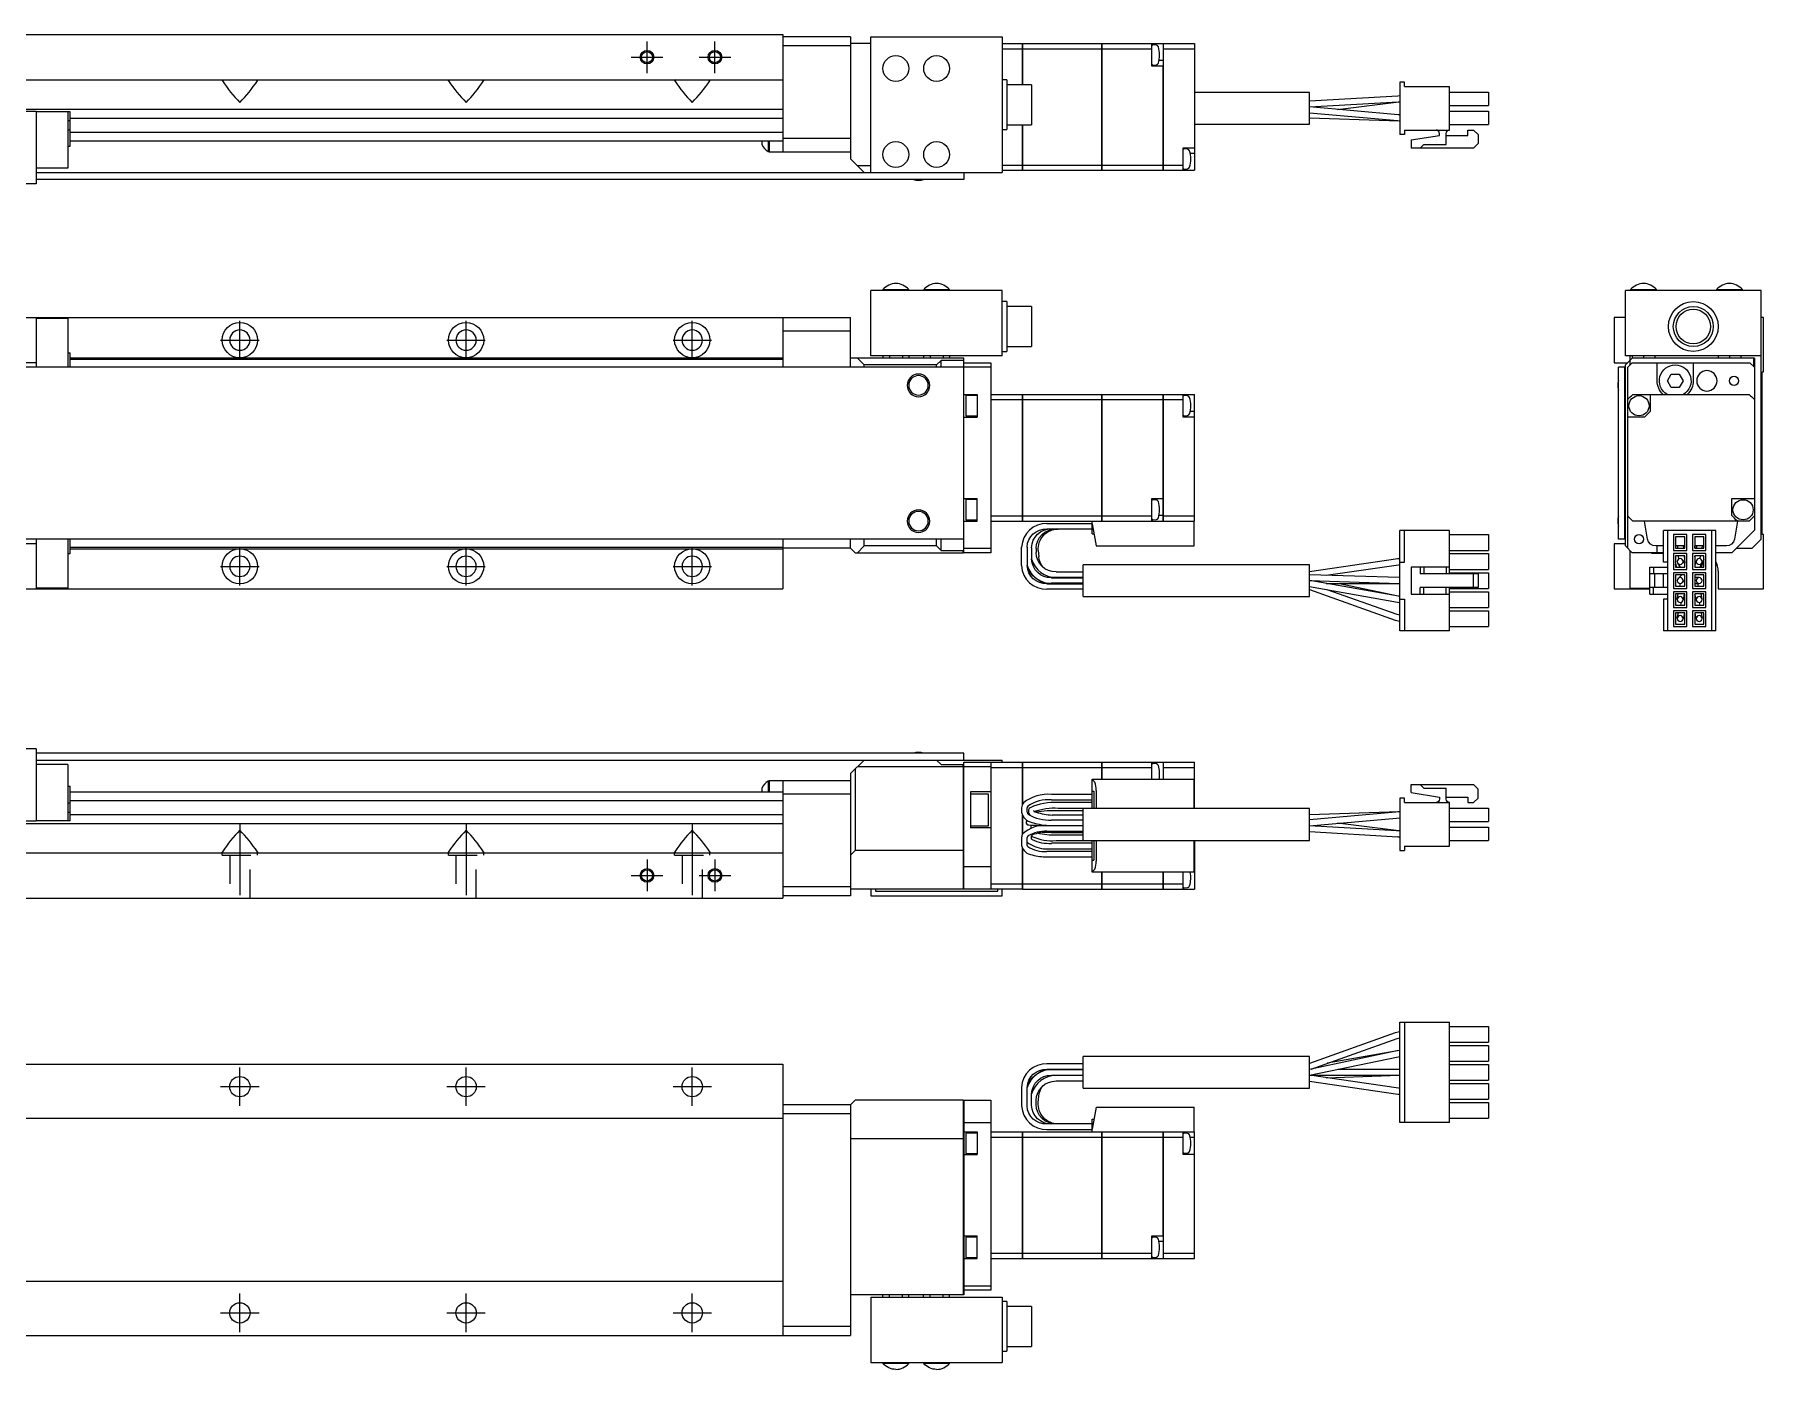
# Model space of a CAD drawing. Extents: x -2 to 666, y -8 to 305.
# Drawn here: x 283.6 to 665.8, y 10 to 305 of the extents above; entities that cross this region are included whole.
import ezdxf

# ---------------------------------------------------------------- set-up
doc = ezdxf.new("R2010")
doc.units = 0
doc.header["$LTSCALE"] = 0.5
doc.linetypes.add('CENTER', pattern=[50.8, 31.75, -6.35, 6.35, -6.35])
doc.linetypes.add('DASHED', pattern=[19.05, 12.7, -6.35])
for name, color, linetype in [('MSM_CENTER', 1, 'CENTER'), ('MSM_CONTINUOUS', 7, 'CONTINUOUS'), ('MSM_DASHED', 4, 'DASHED'), ('MSM_NARROW', 5, 'CONTINUOUS')]:
    doc.layers.add(name, color=color, linetype=linetype)

msp = doc.modelspace()

# ---------------------------------------------------------------- linework, layer by layer
at = {"layer": 'MSM_CENTER'}
for p, q in [((419.01, 296.53), (419.01, 303.53)), ((434.01, 296.53), (434.01, 303.53)), ((415.51, 300.03), (422.51, 300.03)), ((430.51, 300.03), (437.51, 300.03)), ((329.01, 233.25), (329.01, 241.75)), ((379.01, 233.25), (379.01, 241.75)), ((429.01, 233.25), (429.01, 241.75)), ((324.76, 237.5), (333.26, 237.5)), ((374.76, 237.5), (383.26, 237.5)), ((424.76, 237.5), (433.26, 237.5)), ((329.01, 183.25), (329.01, 191.75)), ((379.01, 183.25), (379.01, 191.75)), ((429.01, 183.25), (429.01, 191.75)), ((324.76, 187.5), (333.26, 187.5)), ((374.76, 187.5), (383.26, 187.5)), ((424.76, 187.5), (433.26, 187.5)), ((329.01, 130.68), (329.01, 112.18)), ((379.01, 130.68), (379.01, 112.18)), ((429.01, 130.68), (429.01, 112.18)), ((419.01, 122.68), (419.01, 115.68)), ((434.01, 122.68), (434.01, 115.68)), ((415.51, 119.18), (422.51, 119.18)), ((430.51, 119.18), (437.51, 119.18)), ((329.01, 68.25), (329.01, 76.75)), ((379.01, 68.25), (379.01, 76.75)), ((429.01, 68.25), (429.01, 76.75)), ((324.76, 72.5), (333.26, 72.5)), ((374.76, 72.5), (383.26, 72.5)), ((424.76, 72.5), (433.26, 72.5)), ((329.01, 18.25), (329.01, 26.75)), ((379.01, 18.25), (379.01, 26.75)), ((429.01, 18.25), (429.01, 26.75)), ((324.76, 22.5), (333.26, 22.5)), ((374.76, 22.5), (383.26, 22.5)), ((424.76, 22.5), (433.26, 22.5))]:
    msp.add_line(p, q, dxfattribs=at)
at = {"layer": 'MSM_CONTINUOUS'}
for p, q in [((59.01, 305.03), (449.01, 305.03)), ((449.01, 305.03), (449.01, 279.03)), ((464.01, 304.53), (449.01, 304.53)), ((464.01, 302.53), (449.01, 302.53)), ((464.01, 304.53), (464.01, 277.53)), ((468.51, 303.03), (464.01, 303.03)), ((468.51, 304.53), (497.51, 304.53)), ((468.51, 274.53), (468.51, 304.53)), ((497.51, 304.53), (497.51, 274.53)), ((497.51, 303.03), (502, 303.03)), ((502, 293.95), (502, 303.03)), ((502.01, 303.03), (502.01, 293.95)), ((502.01, 303.03), (519.5, 303.03)), ((519.5, 275.03), (519.5, 303.03)), ((519.51, 303.02), (519.5, 303.02)), ((519.51, 303.03), (519.51, 275.03)), ((519.51, 303.03), (533.11, 303.03)), ((530.61, 298.03), (530.61, 303.03)), ((531.6, 302.69), (530.83, 302.76)), ((533.12, 303.03), (533.12, 275.03)), ((533.12, 303.03), (540.01, 303.03)), ((540.01, 303.03), (540.01, 275.03)), ((497.51, 301.87), (502, 301.87)), ((502.01, 301.87), (519.5, 301.87)), ((519.51, 301.86), (519.5, 301.86)), ((519.51, 301.87), (530.61, 301.87)), ((530.83, 298.3), (531.6, 298.37)), ((533.11, 299.28), (532.18, 299.28)), ((533.12, 301.87), (540.01, 301.87)), ((59.01, 295.03), (449.01, 295.03)), ((325.27, 295.03), (325.11, 294.91)), ((325.14, 294.77), (325.11, 294.91)), ((332.75, 295.03), (332.91, 294.91)), ((332.88, 294.77), (332.91, 294.91)), ((375.27, 295.03), (375.11, 294.91)), ((375.14, 294.77), (375.11, 294.91)), ((382.75, 295.03), (382.91, 294.91)), ((382.88, 294.77), (382.91, 294.91)), ((425.27, 295.03), (425.11, 294.91)), ((425.14, 294.77), (425.11, 294.91)), ((432.75, 295.03), (432.91, 294.91)), ((432.88, 294.77), (432.91, 294.91)), ((498.51, 295.03), (497.51, 295.03)), ((498.51, 295.03), (498.51, 284.03)), ((533.11, 298.03), (530.61, 298.03)), ((533.11, 275.03), (533.11, 298.03)), ((585.41, 294.53), (585.41, 282.93)), ((586.41, 294.53), (585.41, 294.53)), ((586.41, 293.53), (586.41, 294.53)), ((504.01, 293.95), (498.51, 293.95)), ((502.01, 294.1), (502, 294.08)), ((504.01, 293.95), (504.01, 285.1)), ((565.41, 292.26), (540.01, 292.26)), ((565.41, 285.26), (565.41, 292.26)), ((584.99, 291.45), (565.41, 290.33)), ((585.41, 291.47), (584.99, 291.45)), ((586.41, 293.53), (596.41, 293.53)), ((596.41, 283.93), (596.41, 293.53)), ((596.41, 292.33), (605.01, 292.33)), ((605.01, 292.33), (605.01, 289.33)), ((59.01, 288.53), (449.01, 288.53)), ((284.01, 288.03), (224.01, 288.03)), ((284.01, 288.03), (284.01, 272.03)), ((291.51, 287.93), (284.01, 287.93)), ((291.01, 287.93), (291.01, 275.53)), ((291.51, 280.33), (291.51, 287.93)), ((565.41, 289.03), (585.06, 290.16)), ((565.41, 287.73), (584.94, 286.02)), ((565.41, 286.63), (585.27, 285.98)), ((585.05, 287.31), (565.44, 289.03)), ((571.64, 288.49), (585.19, 290.15)), ((585.41, 287.3), (584.64, 287.35)), ((585.41, 287.29), (585.05, 287.31)), ((585.06, 290.16), (585.41, 290.17)), ((585.4, 290.17), (585.41, 290.17)), ((596.41, 289.33), (605.01, 289.33)), ((596.41, 288.13), (605.01, 288.13)), ((605.01, 288.13), (605.01, 285.13)), ((291.01, 286.05), (291.51, 286.05)), ((291.01, 284), (291.51, 284)), ((291.51, 286.57), (449.01, 286.57)), ((291.51, 283.49), (449.01, 283.49)), ((497.51, 284.03), (498.51, 284.03)), ((498.51, 285.1), (504.01, 285.1)), ((502, 275.03), (502, 285.1)), ((502, 284.33), (502.01, 284.31)), ((502.01, 285.1), (502.01, 275.03)), ((540.01, 285.26), (565.41, 285.26)), ((584.94, 286.02), (585.41, 285.99)), ((585.27, 285.98), (585.41, 285.98)), ((586.41, 282.93), (585.41, 282.93)), ((586.41, 283.93), (596.41, 283.93)), ((586.41, 283.93), (586.41, 282.93)), ((594.16, 282.73), (594.16, 283.18)), ((595.66, 280.73), (595.66, 283.18)), ((596.41, 285.13), (605.01, 285.13)), ((600.41, 282.73), (600.41, 283.93)), ((600.41, 283.93), (601.71, 283.93)), ((601.71, 283.93), (602.71, 282.93)), ((602.71, 282.93), (602.71, 280.93)), ((291.01, 280.33), (291.51, 280.33)), ((291.51, 281.53), (449.01, 281.53)), ((444.36, 281.53), (444.36, 280.82)), ((445.81, 281.53), (445.81, 279.17)), ((445.81, 279.17), (446.01, 279.17)), ((446.01, 281.53), (446.01, 279.03)), ((464.01, 279.03), (446.01, 279.03)), ((464.01, 282.03), (449.01, 282.03)), ((537.51, 275.03), (537.51, 280.03)), ((537.51, 280.03), (540.01, 280.03)), ((538.49, 279.69), (537.72, 279.76)), ((587.91, 281.73), (594.16, 282.73)), ((587.91, 281.73), (587.91, 279.93)), ((601.71, 279.93), (587.91, 279.93)), ((589.91, 279.93), (590.71, 280.73)), ((590.71, 280.73), (595.66, 280.73)), ((595.66, 282.73), (600.41, 282.73)), ((602.71, 280.93), (601.71, 279.93)), ((291.01, 275.53), (284.01, 275.53)), ((467.01, 274.53), (464.01, 277.53)), ((468.51, 276.03), (465.51, 276.03)), ((497.51, 276.18), (502, 276.18)), ((502.01, 276.18), (519.5, 276.18)), ((519.51, 276.19), (519.5, 276.19)), ((519.51, 276.18), (533.11, 276.18)), ((533.12, 276.18), (537.51, 276.18)), ((537.72, 275.3), (538.49, 275.37)), ((540.01, 278.78), (539.07, 278.78)), ((284.01, 272.03), (224.01, 272.03)), ((284.01, 274.53), (497.51, 274.53)), ((489.01, 273.03), (284.01, 273.03)), ((488.91, 274.53), (489.01, 274.43)), ((489.01, 274.43), (489.01, 273.03)), ((497.51, 275.03), (502, 275.03)), ((502.01, 275.03), (519.5, 275.03)), ((519.51, 275.04), (519.5, 275.04)), ((519.51, 275.03), (533.11, 275.03)), ((533.12, 275.03), (540.01, 275.03)), ((468.51, 234), (468.51, 248.5)), ((497.51, 248.5), (468.51, 248.5)), ((471.16, 248.66), (476.86, 248.66)), ((471.16, 248.66), (471.16, 248.5)), ((476.86, 248.5), (476.86, 248.66)), ((480.16, 248.66), (485.86, 248.66)), ((480.16, 248.66), (480.16, 248.5)), ((485.86, 248.5), (485.86, 248.66)), ((497.51, 234), (497.51, 248.5)), ((635.27, 234), (635.27, 248.5)), ((665.27, 248.5), (635.27, 248.5)), ((636.42, 248.66), (642.12, 248.66)), ((636.42, 248.66), (636.42, 248.5)), ((642.12, 248.5), (642.12, 248.66)), ((655.42, 248.66), (661.12, 248.66)), ((655.42, 248.66), (655.42, 248.5)), ((661.12, 248.5), (661.12, 248.66)), ((665.27, 193.5), (665.27, 248.5)), ((498.51, 246), (497.51, 246)), ((498.51, 246), (498.51, 235)), ((504.01, 244.93), (498.51, 244.93)), ((504.01, 244.93), (504.01, 236.08)), ((59.01, 242.5), (464.01, 242.5)), ((284.01, 242.5), (284.01, 231.5)), ((291.01, 242.3), (284.01, 242.3)), ((291.01, 242.3), (291.01, 231.5)), ((449.01, 242.5), (449.01, 231.5)), ((464.01, 231.5), (464.01, 242.5)), ((635.27, 242.5), (632.77, 242.5)), ((632.77, 242.5), (632.77, 232.5)), ((665.77, 242.5), (665.27, 242.5)), ((665.77, 230.5), (665.77, 242.5)), ((464.01, 239.5), (449.01, 239.5)), ((291.01, 234.7), (291.51, 234.7)), ((291.51, 231.5), (291.51, 234.7)), ((291.51, 233.6), (449.01, 233.6)), ((291.51, 233.3), (449.01, 233.3)), ((489.01, 233.5), (464.01, 233.5)), ((467.01, 232), (465.51, 233.5)), ((497.51, 234), (468.51, 234)), ((471.12, 234), (471.12, 233.5)), ((472.57, 234), (472.57, 233.5)), ((475.45, 234), (475.45, 233.5)), ((476.9, 234), (476.9, 233.5)), ((480.12, 234), (480.12, 233.5)), ((481.57, 234), (481.57, 233.5)), ((484.45, 234), (484.45, 233.5)), ((485.9, 234), (485.9, 233.5)), ((489.01, 190.5), (489.01, 233.5)), ((497.51, 235), (498.51, 235)), ((498.51, 236.08), (504.01, 236.08)), ((665.27, 234), (635.27, 234)), ((636.77, 233.5), (635.27, 232)), ((636.27, 234), (636.27, 232)), ((636.77, 234), (636.77, 233.5)), ((663.77, 233.5), (636.77, 233.5)), ((639.27, 234), (639.27, 233.5)), ((641.77, 234), (641.77, 233.5)), ((655.77, 234), (655.77, 233.5)), ((658.27, 234), (658.27, 233.5)), ((660.77, 234), (660.77, 233.5)), ((663.67, 231.6), (663.67, 233.5)), ((663.77, 233.5), (663.77, 224.39)), ((495.01, 231.5), (54.01, 231.5)), ((284.01, 232.5), (224.01, 232.5)), ((467.01, 231.5), (467.01, 232)), ((483.01, 232), (467.01, 232)), ((484.01, 233), (483.01, 232)), ((483.01, 231.5), (483.01, 232)), ((489.01, 233), (484.01, 233)), ((484.01, 231.5), (484.01, 233)), ((489.01, 232.5), (495.01, 232.5)), ((495.01, 232.5), (495.01, 190.5)), ((632.77, 232.5), (635.77, 232.5)), ((633.77, 193.5), (633.77, 231.5)), ((635.27, 231.5), (633.77, 231.5)), ((635.17, 193.5), (635.17, 231.5)), ((635.27, 192), (635.27, 232)), ((636.77, 232.5), (635.77, 231.5)), ((635.77, 224.39), (635.77, 231.5)), ((636.77, 232.5), (662.77, 232.5)), ((642.27, 228.5), (642.27, 232.5)), ((644.53, 228.5), (645.4, 230)), ((645.4, 230), (647.13, 230)), ((647.13, 230), (648, 228.5)), ((650.27, 232.5), (650.27, 228.5)), ((663.77, 231.5), (662.77, 232.5)), ((665.47, 230.5), (665.77, 230.5)), ((665.47, 194.5), (665.47, 230.5)), ((489.01, 225.5), (492.01, 225.5)), ((492.01, 225.5), (492.01, 220.5)), ((495.01, 225.5), (502, 225.5)), ((502, 197.5), (502, 225.5)), ((502.01, 225.5), (502.01, 197.5)), ((502.01, 225.5), (519.5, 225.5)), ((519.5, 197.5), (519.5, 225.5)), ((519.51, 225.49), (519.5, 225.49)), ((519.51, 225.5), (519.51, 197.5)), ((519.51, 225.5), (533.11, 225.5)), ((533.11, 197.5), (533.11, 225.5)), ((533.12, 225.5), (540.01, 225.5)), ((533.12, 225.5), (533.12, 197.5)), ((537.51, 220.5), (537.51, 225.5)), ((540.01, 197.5), (540.01, 225.5)), ((636.92, 225.5), (662.61, 225.5)), ((640.77, 225.5), (640.77, 221.75)), ((645.4, 227), (644.53, 228.5)), ((647.13, 227), (645.4, 227)), ((648, 228.5), (647.13, 227)), ((489.51, 225.25), (489.51, 220.75)), ((492.01, 225.25), (489.51, 225.25)), ((495.01, 224.35), (502, 224.35)), ((502.01, 224.35), (519.5, 224.35)), ((519.51, 224.34), (519.5, 224.34)), ((519.51, 224.35), (533.11, 224.35)), ((533.12, 224.35), (537.51, 224.35)), ((538.49, 225.16), (537.72, 225.23)), ((540.01, 221.75), (539.07, 221.75)), ((635.77, 198.66), (635.77, 224.35)), ((663.77, 224.35), (663.77, 198.66)), ((489.01, 220.5), (492.01, 220.5)), ((489.51, 220.75), (492.01, 220.75)), ((540.01, 220.5), (537.51, 220.5)), ((537.72, 220.77), (538.49, 220.84)), ((639.52, 220.5), (635.77, 220.5)), ((489.01, 202.5), (492.01, 202.5)), ((489.51, 202.25), (489.51, 197.75)), ((492.01, 202.25), (489.51, 202.25)), ((492.01, 197.5), (492.01, 202.5)), ((530.61, 202.5), (533.11, 202.5)), ((530.61, 197.5), (530.61, 202.5)), ((531.6, 202.16), (530.83, 202.23)), ((533.11, 198.75), (532.18, 198.75)), ((658.77, 202.5), (663.77, 202.5)), ((658.77, 198.75), (658.77, 202.5)), ((489.01, 197.5), (492.01, 197.5)), ((489.51, 197.75), (492.01, 197.75)), ((495.01, 198.66), (502, 198.66)), ((495.01, 197.5), (502, 197.5)), ((502.01, 198.66), (519.5, 198.66)), ((502.01, 197.5), (540.01, 197.5)), ((507.41, 196.95), (517.41, 196.95)), ((517.41, 195.75), (507.41, 195.75)), ((509.89, 195.75), (509.65, 195.75)), ((517.41, 194.7), (517.41, 197.5)), ((517.41, 196.9), (518.27, 192)), ((519.51, 198.65), (519.5, 198.65)), ((519.51, 197.51), (519.5, 197.51)), ((519.51, 198.66), (530.61, 198.66)), ((530.83, 197.77), (531.6, 197.84)), ((533.12, 198.66), (540.01, 198.66)), ((539.91, 192), (539.91, 197.5)), ((596.41, 195.45), (585.41, 195.45)), ((585.41, 173.25), (585.41, 195.45)), ((586.41, 188.45), (586.41, 195.45)), ((596.41, 185.85), (596.41, 195.45)), ((635.77, 191.5), (635.77, 198.6)), ((662.61, 197.5), (636.92, 197.5)), ((640.17, 193.49), (639.47, 197.5)), ((643.67, 188.45), (643.67, 195.45)), ((655.27, 195.45), (643.67, 195.45)), ((644.67, 173.25), (644.67, 195.45)), ((654.27, 195.45), (654.27, 173.25)), ((655.27, 173.25), (655.27, 195.45)), ((658.77, 190.5), (663.77, 195.5)), ((660.07, 197.5), (659.36, 193.49)), ((663.77, 198.61), (663.77, 195.5)), ((489.01, 193.5), (54.01, 193.5)), ((284.01, 192.5), (224.01, 192.5)), ((284.01, 193.5), (284.01, 182.5)), ((291.01, 193.5), (291.01, 182.7)), ((291.51, 190.3), (291.51, 193.5)), ((291.51, 191.7), (449.01, 191.7)), ((291.51, 191.4), (449.01, 191.4)), ((449.01, 193.5), (449.01, 182.5)), ((464.01, 191.5), (449.01, 191.5)), ((464.01, 191.5), (464.01, 193.5)), ((464.01, 191.5), (465.01, 190.5)), ((465.51, 190.5), (467.01, 192)), ((467.01, 192), (467.01, 193.5)), ((483.01, 192), (467.01, 192)), ((483.01, 192), (483.01, 193.5)), ((483.01, 192), (484.01, 191)), ((484.01, 191), (484.01, 193.5)), ((489.01, 191.13), (488.92, 191)), ((489.01, 191.5), (495.01, 191.5)), ((501.81, 187.65), (501.81, 191.75)), ((503.01, 191.75), (503.01, 187.65)), ((504.01, 191.59), (504.01, 189.11)), ((505.01, 191.44), (505.01, 190.56)), ((517.41, 194.7), (517.8, 194.7)), ((518.27, 192), (539.91, 192)), ((596.41, 194.5), (605.01, 194.5)), ((605.01, 194.5), (605.01, 191)), ((635.27, 192.5), (632.77, 192.5)), ((632.77, 192.5), (632.77, 182.5)), ((635.27, 193.5), (633.77, 193.5)), ((635.27, 192), (636.77, 190.5)), ((643.67, 192), (641.95, 192)), ((642.27, 190.5), (642.27, 192)), ((645.87, 194.5), (645.87, 191)), ((648.87, 194.5), (645.87, 194.5)), ((648.37, 194), (646.37, 194)), ((646.37, 194), (646.37, 191.5)), ((648.37, 192), (646.37, 192)), ((646.37, 191.5), (648.37, 191.5)), ((646.87, 191.5), (646.83, 192)), ((648.03, 192), (648.08, 191.5)), ((648.37, 191.62), (648.36, 192)), ((648.37, 191.5), (648.37, 194)), ((648.87, 191), (648.87, 194.5)), ((653.07, 194.5), (650.07, 194.5)), ((650.07, 194.5), (650.07, 191)), ((652.57, 194), (650.57, 194)), ((650.57, 194), (650.57, 191.5)), ((652.57, 192), (650.57, 192)), ((650.57, 191.5), (650.64, 192)), ((650.57, 191.5), (652.57, 191.5)), ((651.02, 192), (650.93, 191.5)), ((652.24, 192), (652.15, 191.5)), ((652.57, 191.5), (652.57, 194)), ((653.07, 191), (653.07, 194.5)), ((657.59, 192), (655.27, 192)), ((659.77, 191.5), (663.27, 191.5)), ((663.27, 191.5), (665.27, 193.5)), ((665.77, 194.5), (665.47, 194.5)), ((665.77, 182.5), (665.77, 194.5)), ((291.01, 190.3), (291.51, 190.3)), ((465.01, 190.5), (488.91, 190.5)), ((484.01, 191), (488.92, 191)), ((488.92, 190.51), (488.91, 190.5)), ((488.92, 190.51), (488.92, 191)), ((488.92, 190.51), (489.01, 190.6)), ((495.01, 190.5), (489.01, 190.5)), ((503.02, 187.66), (503.01, 187.69)), ((505.49, 190.99), (505.61, 189.6)), ((515.41, 180.85), (515.41, 187.85)), ((565.41, 187.85), (515.41, 187.85)), ((584.93, 189.14), (565.41, 186.31)), ((565.41, 180.85), (565.41, 187.85)), ((569.11, 185.53), (585.09, 187.85)), ((585.41, 189.19), (584.9, 189.13)), ((585.09, 187.85), (585.41, 187.88)), ((585.41, 188.45), (586.41, 188.45)), ((587.91, 187.35), (587.91, 181.35)), ((596.41, 187.35), (587.91, 187.35)), ((589.91, 187.35), (589.91, 185.85)), ((590.71, 187.35), (590.71, 185.85)), ((595.66, 187.35), (595.66, 185.85)), ((596.41, 191), (605.01, 191)), ((596.41, 190.3), (605.01, 190.3)), ((605.01, 190.3), (605.01, 186.8)), ((636.27, 191), (636.27, 182.7)), ((643.67, 190.5), (636.77, 190.5)), ((640.67, 187.35), (644.67, 187.35)), ((640.67, 181.35), (640.67, 187.35)), ((641.07, 190.3), (641.07, 190.5)), ((643.67, 190.3), (641.07, 190.3)), ((641.47, 187.35), (641.47, 185.85)), ((644.67, 188.45), (643.67, 188.45)), ((645.87, 191), (648.87, 191)), ((645.87, 190.3), (645.87, 186.8)), ((648.87, 190.3), (645.87, 190.3)), ((648.37, 189.8), (646.37, 189.8)), ((646.37, 189.8), (646.37, 187.3)), ((646.62, 187.3), (646.37, 188.48)), ((646.58, 187.48), (646.37, 187.99)), ((646.37, 187.3), (648.37, 187.3)), ((646.81, 188.22), (647.36, 187.3)), ((647.07, 189.13), (647.01, 189.8)), ((647.22, 187.3), (647.2, 187.56)), ((648.37, 188.15), (647.92, 188.89)), ((648.22, 189.8), (648.36, 188.17)), ((648.37, 187.3), (648.37, 189.8)), ((648.87, 186.8), (648.87, 190.3)), ((650.07, 191), (653.07, 191)), ((653.07, 190.3), (650.07, 190.3)), ((650.07, 190.3), (650.07, 186.8)), ((652.57, 189.8), (650.57, 189.8)), ((650.57, 189.8), (650.57, 187.3)), ((650.57, 189.61), (650.6, 189.8)), ((650.96, 188.79), (650.57, 187.79)), ((650.57, 187.3), (652.57, 187.3)), ((651.82, 189.8), (651.71, 189.19)), ((651.77, 187.3), (652.17, 188.31)), ((652.57, 189.08), (651.99, 187.3)), ((652.57, 187.3), (652.57, 189.8)), ((653.07, 186.8), (653.07, 190.3)), ((658.77, 190.5), (655.27, 190.5)), ((507.41, 183.65), (515.41, 183.65)), ((507.7, 185.11), (507.67, 185.11)), ((507.67, 185.11), (507.7, 185.1)), ((508.41, 185.05), (507.7, 185.11)), ((507.7, 185.1), (508.91, 184.95)), ((515.41, 185.05), (508.41, 185.05)), ((508.41, 184.95), (515.41, 184.95)), ((515.41, 183.75), (508.41, 183.75)), ((509.41, 186.25), (515.41, 186.25)), ((585.32, 185), (565.41, 185.65)), ((565.41, 184.35), (585.27, 183.71)), ((585.08, 180.87), (565.48, 184.35)), ((569.13, 183.7), (585.41, 183.7)), ((585.02, 180.9), (571.67, 183.7)), ((585.27, 183.71), (585.41, 183.7)), ((585.41, 185), (585.32, 185)), ((602.71, 185.85), (589.91, 185.85)), ((596.41, 186.8), (605.01, 186.8)), ((596.41, 186.1), (605.01, 186.1)), ((601.71, 182.85), (601.71, 185.85)), ((602.71, 185.85), (602.71, 182.85)), ((605.01, 186.1), (605.01, 182.6)), ((644.67, 185.85), (640.67, 185.85)), ((641.67, 185.85), (641.67, 182.85)), ((643.67, 182.85), (643.67, 185.85)), ((645.87, 186.8), (648.87, 186.8)), ((645.87, 186.1), (645.87, 182.6)), ((648.87, 186.1), (645.87, 186.1)), ((648.37, 185.6), (646.37, 185.6)), ((646.37, 185.6), (646.37, 183.1)), ((647.63, 185.53), (646.91, 184.82)), ((647.36, 183.7), (647.25, 183.1)), ((647.83, 183.89), (648.37, 184.43)), ((648.37, 183.1), (648.37, 185.6)), ((648.87, 182.6), (648.87, 186.1)), ((650.07, 186.8), (653.07, 186.8)), ((650.07, 186.1), (650.07, 182.6)), ((653.07, 186.1), (650.07, 186.1)), ((650.57, 185.6), (650.57, 183.1)), ((652.57, 185.6), (650.57, 185.6)), ((651.57, 185), (650.57, 185)), ((650.57, 183.7), (651.57, 183.7)), ((651.43, 183.1), (651.27, 183.7)), ((652.57, 183.1), (652.57, 185.6)), ((653.07, 182.6), (653.07, 186.1)), ((655.77, 186.4), (655.77, 182.5)), ((59.01, 182.5), (449.01, 182.5)), ((291.01, 182.7), (284.01, 182.7)), ((515.41, 182.45), (507.41, 182.45)), ((515.41, 180.85), (565.41, 180.85)), ((565.41, 183.04), (584.86, 179.59)), ((565.41, 182.36), (584.37, 175.63)), ((584.81, 176.85), (569.35, 182.34)), ((585.41, 180.83), (585.02, 180.9)), ((585.41, 180.82), (585.08, 180.87)), ((585.41, 180.25), (586.41, 180.25)), ((586.41, 180.25), (586.41, 173.25)), ((587.91, 181.35), (596.41, 181.35)), ((602.71, 182.85), (589.91, 182.85)), ((589.91, 181.35), (589.91, 182.85)), ((590.71, 181.35), (590.71, 182.85)), ((595.66, 181.35), (595.66, 182.85)), ((596.41, 173.25), (596.41, 182.85)), ((596.41, 182.6), (605.01, 182.6)), ((596.41, 181.9), (605.01, 181.9)), ((605.01, 181.9), (605.01, 178.4)), ((632.77, 182.5), (640.67, 182.5)), ((636.27, 182.7), (640.67, 182.7)), ((644.67, 182.85), (640.67, 182.85)), ((640.67, 181.35), (644.67, 181.35)), ((641.47, 181.35), (641.47, 182.85)), ((644.67, 180.25), (643.67, 180.25)), ((643.67, 180.25), (643.67, 173.25)), ((645.87, 182.6), (648.87, 182.6)), ((645.87, 181.9), (645.87, 178.4)), ((648.87, 181.9), (645.87, 181.9)), ((646.37, 183.1), (648.37, 183.1)), ((648.37, 181.4), (646.37, 181.4)), ((646.37, 181.4), (646.37, 178.9)), ((646.73, 180.27), (646.93, 181.4)), ((648.26, 181.4), (648, 180.03)), ((648.37, 178.9), (648.37, 181.4)), ((648.87, 178.4), (648.87, 181.9)), ((650.07, 182.6), (653.07, 182.6)), ((650.07, 181.9), (650.07, 178.4)), ((653.07, 181.9), (650.07, 181.9)), ((650.57, 183.1), (652.57, 183.1)), ((652.57, 181.4), (650.57, 181.4)), ((650.57, 181.4), (650.57, 178.9)), ((650.94, 179.98), (650.57, 181.34)), ((651.9, 181.4), (652.19, 180.32)), ((652.57, 178.9), (652.57, 181.4)), ((653.07, 178.4), (653.07, 181.9)), ((655.77, 182.5), (665.77, 182.5)), ((585.41, 176.69), (584.8, 176.86)), ((584.86, 179.59), (585.41, 179.52)), ((596.41, 178.4), (605.01, 178.4)), ((596.41, 177.7), (605.01, 177.7)), ((605.01, 177.7), (605.01, 174.2)), ((645.87, 178.4), (648.87, 178.4)), ((645.87, 177.7), (645.87, 174.2)), ((648.87, 177.7), (645.87, 177.7)), ((646.37, 178.9), (648.37, 178.9)), ((646.37, 177.2), (646.37, 174.7)), ((648.37, 177.2), (646.37, 177.2)), ((646.73, 176.11), (647, 177.2)), ((647.58, 179.54), (647.42, 178.9)), ((648.34, 177.2), (648, 175.8)), ((648.37, 174.7), (648.37, 177.2)), ((648.87, 174.2), (648.87, 177.7)), ((650.07, 178.4), (653.07, 178.4)), ((653.07, 177.7), (650.07, 177.7)), ((650.07, 177.7), (650.07, 174.2)), ((650.57, 178.9), (652.57, 178.9)), ((652.57, 177.2), (650.57, 177.2)), ((650.57, 177.2), (650.57, 174.7)), ((650.92, 175.85), (650.7, 177.2)), ((651.75, 178.9), (651.65, 179.51)), ((652.02, 177.2), (652.21, 176.05)), ((652.57, 174.7), (652.57, 177.2)), ((653.07, 174.2), (653.07, 177.7)), ((584.36, 175.63), (585.41, 175.37)), ((584.37, 175.63), (585.41, 175.37)), ((596.41, 173.25), (585.41, 173.25)), ((596.41, 174.2), (605.01, 174.2)), ((655.27, 173.25), (643.67, 173.25)), ((645.87, 174.2), (648.87, 174.2)), ((646.37, 174.7), (648.37, 174.7)), ((650.07, 174.2), (653.07, 174.2)), ((650.57, 174.7), (652.57, 174.7)), ((284.01, 147.18), (224.01, 147.18)), ((284.01, 147.18), (284.01, 131.18)), ((489.01, 146.18), (284.01, 146.18)), ((489.01, 144.78), (489.01, 146.18)), ((284.01, 144.68), (497.51, 144.68)), ((291.01, 143.68), (284.01, 143.68)), ((291.01, 143.68), (291.01, 131.28)), ((464.01, 141.68), (467.01, 144.68)), ((464.01, 141.68), (464.01, 114.68)), ((465.01, 142.68), (465.01, 124.68)), ((488.91, 143.18), (465.51, 143.18)), ((483.01, 144.68), (484.01, 143.68)), ((484.01, 143.68), (489.01, 143.68)), ((488.91, 144.68), (489.01, 144.78)), ((488.92, 143.18), (488.91, 143.18)), ((488.91, 143.18), (488.91, 124.68)), ((488.92, 143.18), (488.92, 143.68)), ((488.92, 143.18), (489.01, 143.15)), ((489.01, 144.18), (502, 144.18)), ((489.01, 116.18), (489.01, 144.18)), ((495.01, 143.18), (489.01, 143.18)), ((495.01, 144.18), (495.01, 116.18)), ((495.01, 143.02), (502, 143.02)), ((497.51, 144.18), (497.51, 144.68)), ((502, 134.88), (502, 144.18)), ((502.01, 144.18), (519.5, 144.18)), ((502.01, 144.18), (502.01, 134.9)), ((502.01, 143.02), (519.5, 143.02)), ((519.5, 140.48), (519.5, 144.18)), ((519.51, 144.17), (519.5, 144.17)), ((519.51, 143.02), (519.5, 143.02)), ((519.51, 144.18), (519.51, 140.48)), ((519.51, 144.18), (533.11, 144.18)), ((519.51, 143.02), (530.61, 143.02)), ((530.61, 140.48), (530.61, 144.18)), ((531.6, 143.84), (530.83, 143.91)), ((533.12, 144.18), (533.12, 140.48)), ((533.12, 144.18), (540.01, 144.18)), ((533.12, 143.02), (540.01, 143.02)), ((540.01, 133.94), (540.01, 144.18)), ((291.01, 138.88), (291.51, 138.88)), ((291.51, 131.28), (291.51, 138.88)), ((291.51, 137.68), (449.01, 137.68)), ((444.36, 138.39), (444.36, 137.68)), ((445.81, 140.04), (445.81, 137.68)), ((446.01, 140.04), (445.81, 140.04)), ((446.01, 140.18), (464.01, 140.18)), ((446.01, 140.18), (446.01, 137.68)), ((449.01, 140.18), (449.01, 114.18)), ((490.51, 137.68), (490.51, 129.68)), ((495.01, 137.68), (490.51, 137.68)), ((517.41, 140.48), (539.91, 140.48)), ((517.41, 133.94), (517.41, 140.48)), ((517.41, 140.37), (518.01, 139.77)), ((517.41, 137.78), (517.8, 137.78)), ((517.8, 137.78), (517.8, 133.94)), ((518.27, 137.99), (518.27, 133.94)), ((539.91, 133.94), (539.91, 140.48)), ((587.91, 139.28), (601.71, 139.28)), ((587.91, 137.48), (587.91, 139.28)), ((589.91, 139.28), (590.71, 138.48)), ((590.71, 138.48), (595.66, 138.48)), ((595.66, 136.03), (595.66, 138.48)), ((602.71, 138.28), (601.71, 139.28)), ((602.71, 136.28), (602.71, 138.28)), ((291.01, 135.2), (291.51, 135.2)), ((291.51, 135.71), (449.01, 135.71)), ((464.01, 137.18), (449.01, 137.18)), ((494.51, 137.18), (490.51, 137.18)), ((494.51, 130.18), (494.51, 137.18)), ((501.81, 134.13), (501.81, 133.17)), ((503.01, 133.16), (503.01, 134.13)), ((517.41, 137.08), (508.41, 137.08)), ((508.41, 135.88), (517.41, 135.88)), ((517.41, 135.28), (509.89, 135.28)), ((509.89, 134.08), (517.41, 134.08)), ((515.41, 126.94), (515.41, 133.94)), ((565.41, 133.94), (515.41, 133.94)), ((565.41, 126.94), (565.41, 133.94)), ((585.41, 136.28), (585.41, 124.68)), ((586.41, 136.28), (585.41, 136.28)), ((586.41, 135.28), (586.41, 136.28)), ((586.41, 135.28), (596.41, 135.28)), ((587.91, 137.48), (594.16, 136.48)), ((594.16, 136.48), (594.16, 136.03)), ((595.66, 136.48), (600.41, 136.48)), ((596.41, 125.68), (596.41, 135.28)), ((596.41, 134.08), (605.01, 134.08)), ((600.41, 136.48), (600.41, 135.28)), ((600.41, 135.28), (601.71, 135.28)), ((601.71, 135.28), (602.71, 136.28)), ((605.01, 134.08), (605.01, 131.08)), ((59.01, 130.68), (449.01, 130.68)), ((284.01, 131.18), (224.01, 131.18)), ((291.51, 131.28), (284.01, 131.28)), ((291.01, 133.15), (291.51, 133.15)), ((291.51, 132.64), (449.01, 132.64)), ((490.51, 130.18), (494.51, 130.18)), ((502, 128.28), (502, 132.52)), ((502.01, 132.5), (502.01, 128.29)), ((502.85, 131.16), (502.81, 130.97)), ((502.97, 131.35), (502.85, 131.16)), ((503.33, 133.14), (503.35, 133.1)), ((503.35, 133.1), (503.42, 132.89)), ((503.81, 130.31), (503.81, 130.25)), ((503.81, 130.25), (503.81, 129.85)), ((504.53, 133.35), (504.47, 133.51)), ((515.41, 130.13), (507.41, 130.13)), ((515.41, 131.43), (508.41, 131.43)), ((508.41, 130.23), (515.41, 130.23)), ((515.41, 133.48), (509.87, 133.48)), ((509.99, 132.52), (509.95, 132.52)), ((515.41, 132.52), (509.96, 132.52)), ((585.27, 133.22), (565.41, 132.57)), ((584.52, 133.15), (565.41, 131.48)), ((584.63, 129.07), (565.41, 130.18)), ((565.44, 130.17), (584.64, 131.86)), ((585.19, 129.06), (571.64, 130.72)), ((585.41, 133.21), (584.52, 133.15)), ((584.64, 131.86), (585.41, 131.91)), ((585.41, 133.22), (584.95, 133.21)), ((585.41, 133.23), (585.27, 133.22)), ((596.41, 131.08), (605.01, 131.08)), ((495.01, 129.68), (490.51, 129.68)), ((501.81, 127.57), (501.81, 125.83)), ((503.01, 125.83), (503.01, 127.57)), ((503.81, 129.85), (503.81, 129.81)), ((503.81, 129.81), (503.86, 129.59)), ((504.01, 127.23), (504.01, 127.97)), ((506.35, 128.75), (508.41, 128.68)), ((507.41, 128.93), (515.41, 128.93)), ((508.41, 128.68), (515.41, 128.68)), ((517.41, 126.28), (508.41, 126.28)), ((515.41, 128.08), (509.41, 128.08)), ((509.41, 126.88), (517.41, 126.88)), ((515.41, 126.94), (565.41, 126.94)), ((517.41, 119.88), (517.41, 126.94)), ((517.8, 126.94), (517.8, 122.58)), ((518.27, 126.94), (518.27, 122.36)), ((539.91, 119.88), (539.91, 126.94)), ((540.01, 126.94), (540.01, 116.18)), ((565.41, 128.87), (584.99, 127.75)), ((584.55, 127.77), (585.41, 127.74)), ((585.41, 129.04), (584.63, 129.07)), ((584.85, 127.76), (585.41, 127.73)), ((584.99, 127.75), (585.41, 127.73)), ((596.41, 129.88), (605.01, 129.88)), ((596.41, 126.88), (605.01, 126.88)), ((605.01, 129.88), (605.01, 126.88)), ((59.01, 124.18), (449.01, 124.18)), ((325.14, 124.43), (325.11, 124.3)), ((325.27, 124.18), (325.11, 124.3)), ((332.75, 124.18), (332.91, 124.3)), ((332.88, 124.43), (332.91, 124.3)), ((375.14, 124.43), (375.11, 124.3)), ((375.27, 124.18), (375.11, 124.3)), ((382.75, 124.18), (382.91, 124.3)), ((382.88, 124.43), (382.91, 124.3)), ((425.14, 124.43), (425.11, 124.3)), ((425.27, 124.18), (425.11, 124.3)), ((432.75, 124.18), (432.91, 124.3)), ((432.88, 124.43), (432.91, 124.3)), ((464.01, 123.68), (465.01, 124.68)), ((488.91, 124.68), (465.01, 124.68)), ((488.91, 124.68), (488.92, 124.66)), ((488.92, 124.66), (489.01, 124.7)), ((488.92, 124.66), (488.92, 116.19)), ((502, 116.18), (502, 125.23)), ((502.01, 125.21), (502.01, 116.18)), ((517.41, 124.48), (507.41, 124.48)), ((507.41, 123.28), (517.41, 123.28)), ((508.41, 125.08), (517.41, 125.08)), ((517.41, 122.58), (517.8, 122.58)), ((585.41, 124.68), (586.41, 124.68)), ((586.41, 125.68), (586.41, 124.68)), ((586.41, 125.68), (596.41, 125.68)), ((489.01, 121.18), (495.01, 121.18)), ((518.01, 120.58), (517.41, 119.98)), ((539.91, 119.88), (517.41, 119.88)), ((519.5, 116.18), (519.5, 119.88)), ((519.51, 119.88), (519.51, 116.18)), ((533.11, 116.18), (533.11, 119.88)), ((533.12, 119.88), (533.12, 116.18)), ((537.51, 116.18), (537.51, 119.88)), ((539.91, 119.93), (540.01, 119.93)), ((464.01, 116.68), (449.01, 116.68)), ((464.01, 114.68), (449.01, 114.68)), ((488.91, 116.18), (464.01, 116.18)), ((468.51, 116.18), (468.51, 114.68)), ((468.51, 114.68), (497.51, 114.68)), ((469.51, 116.18), (469.51, 115.68)), ((469.51, 115.68), (496.51, 115.68)), ((489.01, 116.28), (488.91, 116.18)), ((502, 116.18), (489.01, 116.18)), ((495.01, 117.33), (502, 117.33)), ((496.51, 115.68), (496.51, 116.18)), ((497.51, 114.68), (497.51, 116.18)), ((502.01, 117.33), (519.5, 117.33)), ((502.01, 116.18), (519.5, 116.18)), ((519.51, 117.33), (519.5, 117.33)), ((519.51, 116.19), (519.5, 116.19)), ((519.51, 117.33), (533.11, 117.33)), ((519.51, 116.18), (533.11, 116.18)), ((533.12, 117.33), (537.51, 117.33)), ((533.12, 116.18), (540.01, 116.18)), ((537.72, 116.44), (538.49, 116.51)), ((59.01, 114.18), (449.01, 114.18)), ((584.37, 84.37), (565.41, 77.64)), ((585.41, 84.63), (584.37, 84.37)), ((585.41, 86.75), (596.41, 86.75)), ((585.41, 64.55), (585.41, 86.75)), ((586.41, 86.75), (586.41, 64.55)), ((596.41, 64.55), (596.41, 86.75)), ((596.41, 85.8), (605.01, 85.8)), ((605.01, 85.8), (605.01, 82.3)), ((584.75, 80.38), (565.41, 76.31)), ((565.78, 76.39), (584.81, 83.15)), ((584.86, 80.41), (569.35, 77.66)), ((585.41, 80.48), (584.75, 80.38)), ((584.8, 83.14), (585.41, 83.31)), ((584.81, 83.15), (585.41, 83.31)), ((585.41, 80.48), (584.86, 80.41)), ((596.41, 82.3), (605.01, 82.3)), ((596.41, 81.6), (605.01, 81.6)), ((605.01, 81.6), (605.01, 78.1)), ((59.01, 77.5), (449.01, 77.5)), ((449.01, 77.5), (449.01, 17.5)), ((515.41, 77.55), (507.41, 77.55)), ((515.41, 72.15), (515.41, 79.15)), ((565.41, 79.15), (515.41, 79.15)), ((565.41, 72.15), (565.41, 79.15)), ((565.47, 75), (585.02, 79.1)), ((585.02, 79.1), (585.41, 79.17)), ((596.41, 78.1), (605.01, 78.1)), ((596.41, 77.4), (605.01, 77.4)), ((605.01, 77.4), (605.01, 73.9)), ((507.41, 76.35), (515.41, 76.35)), ((507.7, 74.9), (507.67, 74.89)), ((507.67, 74.89), (507.7, 74.9)), ((507.7, 74.9), (508.91, 75.05)), ((508.41, 74.95), (507.7, 74.9)), ((515.41, 76.25), (508.41, 76.25)), ((508.41, 75.05), (515.41, 75.05)), ((515.41, 74.95), (508.41, 74.95)), ((509.41, 73.75), (515.41, 73.75)), ((585.12, 72.15), (565.41, 75.01)), ((565.41, 73.69), (584.93, 70.86)), ((565.48, 75), (585.41, 75)), ((569.11, 74.47), (585.32, 75)), ((585.41, 76.3), (571.67, 76.3)), ((596.41, 73.9), (605.01, 73.9)), ((596.41, 73.2), (605.01, 73.2)), ((605.01, 73.2), (605.01, 69.7)), ((464.01, 68.5), (465.01, 69.5)), ((488.91, 69.5), (465.01, 69.5)), ((488.91, 69.5), (488.92, 69.49)), ((488.92, 69.49), (488.92, 61.01)), ((488.92, 69.49), (489.01, 69.4)), ((489.01, 69.5), (489.01, 26.5)), ((489.01, 69.5), (495.01, 69.5)), ((495.01, 69.5), (495.01, 27.5)), ((501.81, 72.35), (501.81, 68.25)), ((503.01, 68.25), (503.01, 72.35)), ((503.02, 72.35), (503.01, 72.31)), ((504.01, 68.41), (504.01, 70.89)), ((505.01, 68.56), (505.01, 69.44)), ((505.49, 69.02), (505.61, 70.4)), ((515.41, 72.15), (565.41, 72.15)), ((584.93, 70.86), (585.41, 70.81)), ((585.41, 72.12), (585.09, 72.15)), ((585.41, 72.12), (585.12, 72.15)), ((596.41, 69.7), (605.01, 69.7)), ((596.41, 69), (605.01, 69)), ((605.01, 69), (605.01, 65.5)), ((59.01, 65.5), (449.01, 65.5)), ((464.01, 68.5), (449.01, 68.5)), ((464.01, 66.5), (449.01, 66.5)), ((464.01, 68.5), (464.01, 17.5)), ((518.27, 68), (517.41, 63.1)), ((517.41, 62.5), (517.41, 65.3)), ((517.41, 65.3), (517.8, 65.3)), ((518.27, 68), (539.91, 68)), ((539.91, 62.5), (539.91, 68)), ((596.41, 65.5), (605.01, 65.5)), ((495.01, 64.5), (489.01, 64.5)), ((489.01, 62.5), (492.01, 62.5)), ((489.51, 62.25), (489.51, 57.75)), ((492.01, 62.25), (489.51, 62.25)), ((492.01, 62.5), (492.01, 57.5)), ((495.01, 62.5), (502, 62.5)), ((495.01, 61.35), (502, 61.35)), ((502, 34.5), (502, 62.5)), ((502.01, 62.5), (533.11, 62.5)), ((502.01, 62.5), (502.01, 34.5)), ((502.01, 61.35), (519.5, 61.35)), ((517.41, 64.25), (507.41, 64.25)), ((507.41, 63.05), (517.41, 63.05)), ((509.89, 64.25), (509.65, 64.26)), ((519.5, 34.5), (519.5, 62.5)), ((519.51, 62.49), (519.5, 62.49)), ((519.51, 61.34), (519.5, 61.34)), ((519.51, 62.5), (519.51, 34.5)), ((519.51, 61.35), (533.11, 61.35)), ((533.11, 39.5), (533.11, 62.5)), ((533.12, 62.5), (540.01, 62.5)), ((533.12, 62.5), (533.12, 34.5)), ((533.12, 61.35), (537.51, 61.35)), ((537.51, 57.5), (537.51, 62.5)), ((538.49, 62.16), (537.72, 62.23)), ((540.01, 61.25), (539.07, 61.25)), ((540.01, 34.5), (540.01, 62.5)), ((596.41, 64.55), (585.41, 64.55)), ((488.91, 61), (464.01, 61)), ((488.92, 61.01), (488.91, 61)), ((488.91, 61), (488.91, 26.5)), ((489.01, 60.97), (488.92, 61.01)), ((489.01, 57.5), (492.01, 57.5)), ((489.51, 57.75), (492.01, 57.75)), ((540.01, 57.5), (537.51, 57.5)), ((537.72, 57.77), (538.49, 57.84)), ((489.01, 39.5), (492.01, 39.5)), ((489.51, 39.25), (489.51, 34.75)), ((492.01, 39.25), (489.51, 39.25)), ((492.01, 34.5), (492.01, 39.5)), ((530.61, 39.5), (533.11, 39.5)), ((530.61, 34.5), (530.61, 39.5)), ((531.6, 39.16), (530.83, 39.23)), ((533.11, 38.25), (532.18, 38.25)), ((533.11, 38.25), (533.11, 34.51)), ((489.01, 34.5), (492.01, 34.5)), ((489.51, 34.75), (492.01, 34.75)), ((495.01, 35.66), (502, 35.66)), ((495.01, 34.5), (502, 34.5)), ((502.01, 35.66), (519.5, 35.66)), ((502.01, 34.5), (519.5, 34.5)), ((519.51, 35.67), (519.5, 35.67)), ((519.51, 34.51), (519.5, 34.51)), ((519.51, 35.66), (530.61, 35.66)), ((519.51, 34.5), (533.11, 34.5)), ((530.83, 34.77), (531.6, 34.84)), ((533.12, 35.66), (540.01, 35.66)), ((533.12, 34.5), (540.01, 34.5)), ((59.01, 29.5), (449.01, 29.5)), ((489.01, 28.5), (495.01, 28.5)), ((495.01, 27.5), (489.01, 27.5)), ((489.01, 26.5), (464.01, 26.5)), ((468.51, 26), (468.51, 11.5)), ((468.51, 26), (497.51, 26)), ((471.12, 26), (471.12, 26.5)), ((472.57, 26), (472.57, 26.5)), ((475.45, 26), (475.45, 26.5)), ((476.9, 26), (476.9, 26.5)), ((480.12, 26), (480.12, 26.5)), ((481.57, 26), (481.57, 26.5)), ((484.45, 26), (484.45, 26.5)), ((485.9, 26), (485.9, 26.5)), ((497.51, 26), (497.51, 11.5)), ((498.51, 25), (497.51, 25)), ((498.51, 25), (498.51, 14)), ((504.01, 23.93), (498.51, 23.93)), ((504.01, 23.93), (504.01, 15.08)), ((464.01, 19.5), (449.01, 19.5)), ((59.01, 17.5), (464.01, 17.5)), ((468.51, 11.5), (497.51, 11.5)), ((471.16, 11.5), (471.16, 11.34)), ((476.86, 11.34), (476.86, 11.5)), ((480.16, 11.5), (480.16, 11.34)), ((485.86, 11.34), (485.86, 11.5)), ((497.51, 14), (498.51, 14)), ((498.51, 15.08), (504.01, 15.08)), ((476.86, 11.34), (471.16, 11.34)), ((485.86, 11.34), (480.16, 11.34))]:
    msp.add_line(p, q, dxfattribs=at)
for centre, radius in [((419.01, 300.03), 1.23), ((434.01, 300.03), 1.23), ((474.01, 297.53), 2.85), ((483.01, 297.53), 2.85), ((474.01, 278.53), 2.85), ((483.01, 278.53), 2.85), ((650.27, 240.5), 5.5), ((650.27, 240.5), 4.42), ((329.01, 237.5), 3.9), ((379.01, 237.5), 3.9), ((429.01, 237.5), 3.9), ((650.27, 240.5), 3.82), ((659.27, 228.5), 1.02), ((638.27, 223), 2.23), ((661.27, 200), 2.23), ((329.01, 187.5), 3.9), ((379.01, 187.5), 3.9), ((429.01, 187.5), 3.9), ((638.27, 193.5), 1.02), ((419.01, 119.18), 1.23), ((434.01, 119.18), 1.23), ((329.01, 72.5), 2.25), ((379.01, 72.5), 2.25), ((429.01, 72.5), 2.25), ((329.01, 22.5), 2.25), ((379.01, 22.5), 2.25), ((429.01, 22.5), 2.25)]:
    msp.add_circle(centre, radius, dxfattribs=at)
at = {"layer": 'MSM_CONTINUOUS', "extrusion": (0, 0, -1)}
for centre, radius in [((-329.01, 237.5), 2.25), ((-379.01, 237.5), 2.25), ((-429.01, 237.5), 2.25), ((-479.01, 227.5), 2.5), ((-479.01, 227.5), 2.15), ((-653.27, 228.5), 2.25), ((-479.01, 197.5), 2.5), ((-479.01, 197.5), 2.15), ((-329.01, 187.5), 2.25), ((-379.01, 187.5), 2.25), ((-429.01, 187.5), 2.25), ((-647.37, 188.55), 0.65), ((-651.57, 188.55), 0.65), ((-647.37, 184.35), 0.65), ((-651.57, 184.35), 0.65), ((-647.37, 180.15), 0.65), ((-651.57, 180.15), 0.65), ((-647.37, 175.95), 0.65), ((-651.57, 175.95), 0.65)]:
    msp.add_circle(centre, radius, dxfattribs=at)
at = {"layer": 'MSM_CONTINUOUS'}
for centre, radius, start, end in [((530.81, 302.56), 0.2, 85, 180), ((531.55, 302.2), 0.5, 17.6292, 85), ((526.31, 300.53), 6, 342.3708, 17.6292), ((530.81, 298.5), 0.2, 180, 275), ((531.55, 298.86), 0.5, 275, 342.3708), ((355.04, 315.22), 36.22, 214.3615, 224.0577), ((302.98, 315.22), 36.22, 315.9423, 325.6385), ((405.04, 315.22), 36.22, 214.3615, 224.0577), ((352.98, 315.22), 36.22, 315.9423, 325.6385), ((455.04, 315.22), 36.22, 214.3615, 224.0577), ((402.98, 315.22), 36.22, 315.9423, 325.6385), ((593.41, 283.18), 0.75, 0, 90), ((447.38, 282.01), 3.25, 201.5574, 241.0598), ((537.7, 279.56), 0.2, 85, 161.8051), ((538.44, 279.2), 0.5, 17.6292, 85), ((533.2, 277.53), 6, 342.3708, 17.6292), ((537.7, 275.5), 0.2, 198.1949, 275), ((538.44, 275.86), 0.5, 275, 342.3708), ((479, 275.83), 3, 248.96, 270), ((479.02, 275.83), 3, 270, 291.04), ((474.01, 246.3), 3.7, 89.9943, 140.3692), ((474.01, 246.3), 3.7, 39.6308, 90), ((483.01, 246.3), 3.7, 89.9943, 140.3692), ((483.01, 246.3), 3.7, 39.6308, 90), ((639.27, 246.3), 3.7, 90, 140.3692), ((639.27, 246.3), 3.7, 39.6308, 90), ((658.27, 246.3), 3.7, 90, 140.3692), ((658.27, 246.3), 3.7, 39.6308, 90), ((636.57, 227.51), 3, 159.0034, 180.1444), ((636.57, 227.49), 3, 180, 201.04), ((537.7, 225.03), 0.2, 85, 161.8051), ((538.44, 224.67), 0.5, 17.6292, 85), ((533.2, 223), 6, 342.3708, 17.6292), ((537.7, 220.97), 0.2, 198.1949, 275), ((538.44, 221.34), 0.5, 275, 342.3708), ((530.81, 202.03), 0.2, 85, 180), ((531.55, 201.67), 0.5, 17.6292, 85), ((526.31, 200), 6, 342.3708, 17.6292), ((507.22, 191.54), 5.41, 87.9657, 177.8137), ((530.81, 197.97), 0.2, 180, 275), ((531.55, 198.34), 0.5, 275, 342.3708), ((636.57, 197.51), 3, 159.0034, 180.1444), ((636.57, 197.49), 3, 180, 201.04), ((507.21, 187.85), 5.41, 182.1273, 272.0933), ((508.34, 189.32), 5.57, 197.3809, 270.7723), ((509.38, 190.64), 5.59, 195.9654, 270.2921), ((650.77, 186.4), 5, 0, 25.8857), ((479, 143.38), 3, 90, 111.04), ((479.02, 143.38), 3, 68.96, 90), ((530.81, 143.71), 0.2, 85, 180), ((531.55, 143.34), 0.5, 17.6292, 85), ((526.31, 141.68), 6, 348.463, 17.6291), ((447.38, 137.19), 3.25, 118.9402, 158.4426), ((513.77, 138.23), 4.51, 356.9565, 19.8759), ((503.53, 134.1), 1.72, 139.0024, 178.8954), ((507.65, 128.37), 8.74, 85.0197, 128.3235), ((503.63, 134.05), 0.622, 138.9031, 173.0608), ((507.66, 128.19), 7.72, 84.4381, 125.6687), ((504.28, 133.39), 0.978, 128.7039, 194.8652), ((508.97, 122.58), 12.73, 85.8454, 114.6186), ((504.52, 133.61), 2.75, 189.2724, 261.0568), ((506.56, 123.75), 6.43, 82.4193, 135.037), ((503.43, 130.95), 0.622, 178.1145, 264.9417), ((503.87, 133.37), 0.889, 193.8661, 231.118), ((507.83, 140.06), 8.65, 238.5524, 273.8561), ((507.13, 200.21), 69.98, 266.9256, 270.5083), ((504.54, 133.34), 1.21, 201.8456, 229.7784), ((508.22, 143.16), 12.93, 251.4264, 270.8555), ((505.06, 134.01), 0.846, 231.4689, 266.9127), ((509.13, 106.61), 26.87, 88.4238, 98.8516), ((509.23, 146.27), 13.77, 252.1759, 267.1972), ((509.23, 146.27), 13.77, 272.9984, 272.9996), ((355.04, 103.99), 36.22, 135.9423, 145.6385), ((302.98, 103.99), 36.22, 34.3615, 44.0577), ((405.04, 103.99), 36.22, 135.9423, 145.6385), ((352.98, 103.99), 36.22, 34.3615, 44.0577), ((455.04, 103.99), 36.22, 135.9423, 145.6385), ((402.98, 103.99), 36.22, 34.3615, 44.0577), ((503.26, 127.56), 1.45, 149.5973, 179.5942), ((503.48, 127.5), 0.476, 123.7324, 171.3862), ((507.47, 132.28), 7.25, 231.9863, 263.6299), ((506.93, 121.82), 7.13, 86.1621, 121.44), ((504.55, 127.55), 0.679, 120.1743, 142.5013), ((504.24, 128.02), 0.266, 210.6087, 235.589), ((504.93, 128.07), 1.25, 222.2163, 230.9064), ((508.57, 137.81), 10.96, 245.8666, 274.385), ((507.88, 134.98), 8.72, 244.6207, 273.4586), ((509.12, 114.87), 14.15, 96.6571, 110.3054), ((504.37, 126.31), 2.6, 190.5511, 265.471), ((503.52, 125.94), 0.517, 191.8582, 224.7596), ((506.9, 131.32), 6.86, 236.8577, 274.2662), ((507.3, 134.67), 11.39, 254.0263, 270.5737), ((507.54, 133.48), 8.45, 264.0847, 275.9153), ((513.64, 122.14), 4.64, 340.4546, 2.713), ((533.2, 118.68), 6, 342.3708, 11.5369), ((537.7, 116.64), 0.2, 198.1949, 275), ((538.44, 117.01), 0.5, 275, 342.3708), ((507.21, 72.15), 5.41, 87.9067, 177.8727), ((508.34, 70.68), 5.57, 89.2277, 162.6191), ((509.38, 69.36), 5.59, 89.7079, 164.0346), ((507.22, 68.46), 5.41, 182.1863, 272.0343), ((537.7, 62.03), 0.2, 85, 161.8051), ((538.44, 61.67), 0.5, 17.6292, 85), ((533.2, 60), 6, 342.3708, 17.6292), ((537.7, 57.97), 0.2, 198.1949, 275), ((538.44, 58.33), 0.5, 275, 342.3708), ((530.81, 39.03), 0.2, 85, 180), ((531.55, 38.67), 0.5, 17.6292, 85), ((526.31, 37), 6, 342.3708, 17.6292), ((530.81, 34.97), 0.2, 180, 275), ((531.55, 35.33), 0.5, 275, 342.3708), ((474.01, 13.7), 3.7, 270, 320.3692), ((483.01, 13.7), 3.7, 270, 320.3692)]:
    msp.add_arc(centre, radius, start, end, dxfattribs=at)
at = {"layer": 'MSM_CONTINUOUS', "extrusion": (0, 0, -1)}
for centre, radius, start, end in [((-596.41, 283.18), 0.75, 0, 90), ((-646.27, 228.5), 3.5, 301.0027, 238.9973), ((-649.77, 211.5), 19, 42.5374, 47.4636), ((-646.27, 228.5), 4, 311.4096, 0), ((-646.27, 228.5), 4, 180, 228.5904), ((-649.77, 211.5), 19, 132.5364, 137.4636), ((-626.72, 234.55), 19, 222.3336, 227.6664), ((-672.81, 211.55), 19, 312.3336, 317.6664), ((-507.22, 191.54), 4.22, 2.8542, 92.5704), ((-508.29, 191.47), 4.29, 1.642, 91.5567), ((-509.37, 191.4), 4.36, 0.5892, 90.5857), ((-509.86, 191.36), 4.39, 355.0821, 90.1308), ((-649.77, 211.5), 19, 312.5374, 317.4626), ((-649.77, 211.5), 19, 222.5364, 227.4626), ((-641.95, 193.8), 1.8, 270, 350), ((-646.27, 194.5), 3.5, 233.1642, 238.9973), ((-657.59, 193.8), 1.8, 190, 270), ((-507.23, 187.87), 4.22, 267.5064, 357.069), ((-508.3, 189.24), 4.29, 268.4892, 358.3121), ((-509.37, 190.61), 4.36, 269.4314, 359.3937), ((-509.96, 189.99), 4.37, 322.9581, 354.9542), ((-508.31, 189.1), 5.45, 271.1091, 336.0046), ((-509.12, 120.32), 13.78, 70.6907, 93.2092), ((-593.41, 136.03), 0.75, 180, 270), ((-596.41, 136.03), 0.75, 270, 0), ((-507.94, 116.74), 13.5, 84.8625, 92.0051), ((-509.21, 157.8), 25.29, 268.3223, 271.4809), ((-508.98, 143.87), 15.8, 268.4424, 283.4128), ((-585.72, 133.38), 4.35, 274.0193, 276.9792), ((-507.23, 72.13), 4.22, 2.931, 92.4936), ((-508.31, 70.9), 5.45, 23.9954, 88.8909), ((-508.3, 70.76), 4.29, 1.6879, 91.5108), ((-509.37, 69.39), 4.36, 0.6063, 90.5686), ((-509.96, 70.02), 4.37, 5.0458, 37.0419), ((-509.86, 68.64), 4.39, 269.8692, 4.9179), ((-507.22, 68.46), 4.22, 267.4296, 357.1458), ((-508.29, 68.53), 4.29, 268.4433, 358.358), ((-509.37, 68.61), 4.36, 269.4143, 359.4108), ((-474.01, 13.7), 3.7, 269.9943, 320.3692), ((-483.01, 13.7), 3.7, 269.9943, 320.3692)]:
    msp.add_arc(centre, radius, start, end, dxfattribs=at)
at = {"layer": 'MSM_DASHED'}
for p, q in [((325.11, 123.68), (325.11, 124.3)), ((325.11, 123.68), (332.91, 123.68)), ((326.76, 123.68), (326.76, 114.18)), ((331.26, 114.18), (331.26, 123.68)), ((332.91, 123.68), (332.91, 124.3)), ((375.11, 123.68), (375.11, 124.3)), ((375.11, 123.68), (382.91, 123.68)), ((376.76, 123.68), (376.76, 114.18)), ((381.26, 114.18), (381.26, 123.68)), ((382.91, 123.68), (382.91, 124.3)), ((425.11, 123.68), (425.11, 124.3)), ((425.11, 123.68), (432.91, 123.68)), ((426.76, 123.68), (426.76, 114.18)), ((431.26, 114.18), (431.26, 123.68)), ((432.91, 123.68), (432.91, 124.3))]:
    msp.add_line(p, q, dxfattribs=at)
at = {"layer": 'MSM_NARROW'}
for centre in [(419.01, 300.03), (434.01, 300.03), (419.01, 119.18), (434.01, 119.18)]:
    msp.add_circle(centre, 1.5, dxfattribs=at)

doc.saveas('drawing.dxf')
